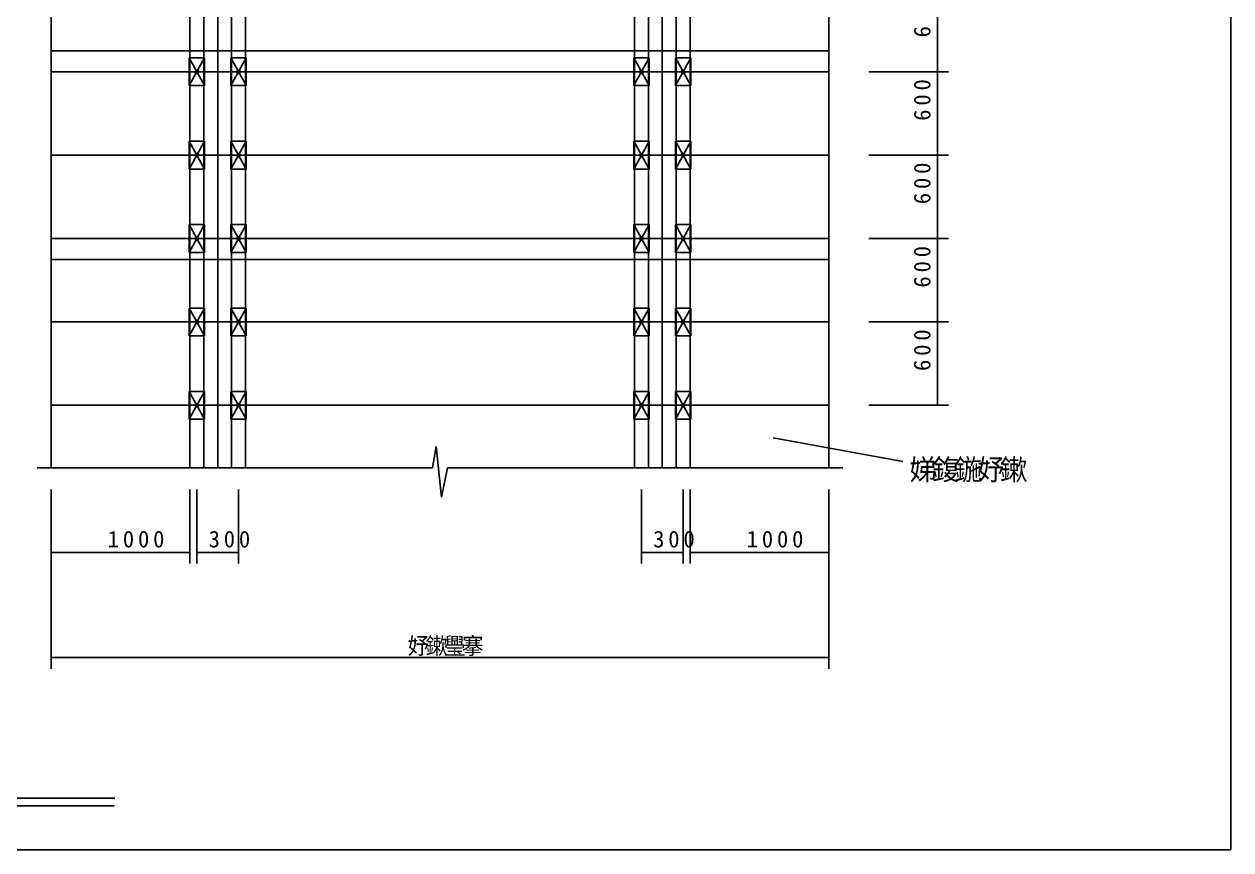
# Model space of a CAD drawing. Header units: metres. Extents: x 0 to 420, y 0 to 297.
# Drawn here: x 202.8 to 420, y 0 to 148.5 of the extents above; entities that cross this region are included whole.
import ezdxf

# ---------------------------------------------------------------- set-up
doc = ezdxf.new("R2010")
doc.units = ezdxf.units.M

msp = doc.modelspace()

# ---------------------------------------------------------------- linework, layer by layer
for p, q in [((420, 0), (420, 297)), ((207.67, 256.21), (207.67, 68.71)), ((232.67, 256.21), (232.67, 68.71)), ((235.17, 256.21), (235.17, 68.71)), ((237.67, 256.21), (237.67, 68.71)), ((240.17, 256.21), (240.17, 68.71)), ((242.67, 256.21), (242.67, 68.71)), ((312.67, 256.21), (312.67, 68.71)), ((315.17, 256.21), (315.17, 68.71)), ((317.67, 256.21), (317.67, 68.71)), ((320.17, 256.21), (320.17, 68.71)), ((322.67, 256.21), (322.67, 68.71)), ((347.67, 256.21), (347.67, 68.71)), ((367.18, 154.96), (367.18, 139.96)), ((207.67, 143.71), (347.67, 143.71)), ((235.3, 142.46), (232.55, 137.46)), ((235.3, 137.46), (232.55, 142.46)), ((232.55, 142.46), (235.3, 142.46)), ((232.55, 142.46), (232.55, 137.46)), ((235.3, 142.46), (235.3, 137.46)), ((240.05, 142.46), (242.8, 137.46)), ((240.05, 137.46), (242.8, 142.46)), ((242.8, 142.46), (240.05, 142.46)), ((240.05, 142.46), (240.05, 137.46)), ((242.8, 142.46), (242.8, 137.46)), ((312.55, 142.46), (312.55, 137.46)), ((315.3, 137.46), (312.55, 142.46)), ((315.3, 142.46), (312.55, 137.46)), ((312.55, 142.46), (315.3, 142.46)), ((315.3, 142.46), (315.3, 137.46)), ((320.05, 142.46), (320.05, 137.46)), ((320.05, 137.46), (322.8, 142.46)), ((320.05, 142.46), (322.8, 137.46)), ((322.8, 142.46), (320.05, 142.46)), ((322.8, 142.46), (322.8, 137.46)), ((207.67, 139.96), (347.67, 139.96)), ((354.87, 139.96), (369.18, 139.96)), ((354.87, 139.96), (369.18, 139.96)), ((367.18, 139.96), (367.18, 124.96)), ((232.55, 137.46), (235.3, 137.46)), ((242.8, 137.46), (240.05, 137.46)), ((312.55, 137.46), (315.3, 137.46)), ((322.8, 137.46), (320.05, 137.46)), ((235.3, 127.46), (232.55, 122.46)), ((235.3, 122.46), (232.55, 127.46)), ((232.55, 127.46), (235.3, 127.46)), ((232.55, 127.46), (232.55, 122.46)), ((235.3, 127.46), (235.3, 122.46)), ((242.8, 127.46), (240.05, 127.46)), ((240.05, 127.46), (242.8, 122.46)), ((240.05, 122.46), (242.8, 127.46)), ((240.05, 127.46), (240.05, 122.46)), ((242.8, 127.46), (242.8, 122.46)), ((315.3, 122.46), (312.55, 127.46)), ((315.3, 127.46), (312.55, 122.46)), ((312.55, 127.46), (312.55, 122.46)), ((312.55, 127.46), (315.3, 127.46)), ((315.3, 127.46), (315.3, 122.46)), ((320.05, 122.46), (322.8, 127.46)), ((320.05, 127.46), (322.8, 122.46)), ((320.05, 127.46), (320.05, 122.46)), ((322.8, 127.46), (320.05, 127.46)), ((322.8, 127.46), (322.8, 122.46)), ((207.67, 124.96), (347.67, 124.96)), ((354.87, 124.96), (369.18, 124.96)), ((354.87, 124.96), (369.18, 124.96)), ((367.18, 124.96), (367.18, 109.96)), ((232.55, 122.46), (235.3, 122.46)), ((242.8, 122.46), (240.05, 122.46)), ((312.55, 122.46), (315.3, 122.46)), ((322.8, 122.46), (320.05, 122.46)), ((232.55, 112.46), (235.3, 112.46)), ((235.3, 112.46), (232.55, 107.46)), ((235.3, 107.46), (232.55, 112.46)), ((232.55, 112.46), (232.55, 107.46)), ((235.3, 112.46), (235.3, 107.46)), ((242.8, 112.46), (240.05, 112.46)), ((240.05, 112.46), (242.8, 107.46)), ((240.05, 107.46), (242.8, 112.46)), ((240.05, 112.46), (240.05, 107.46)), ((242.8, 112.46), (242.8, 107.46)), ((312.55, 112.46), (315.3, 112.46)), ((315.3, 107.46), (312.55, 112.46)), ((315.3, 112.46), (312.55, 107.46)), ((312.55, 112.46), (312.55, 107.46)), ((315.3, 112.46), (315.3, 107.46)), ((322.8, 112.46), (320.05, 112.46)), ((320.05, 107.46), (322.8, 112.46)), ((320.05, 112.46), (322.8, 107.46)), ((320.05, 112.46), (320.05, 107.46)), ((322.8, 112.46), (322.8, 107.46)), ((207.67, 109.96), (347.67, 109.96)), ((354.87, 109.96), (369.18, 109.96)), ((354.87, 109.96), (369.18, 109.96)), ((367.18, 109.96), (367.18, 94.96)), ((232.55, 107.46), (235.3, 107.46)), ((242.8, 107.46), (240.05, 107.46)), ((312.55, 107.46), (315.3, 107.46)), ((322.8, 107.46), (320.05, 107.46)), ((207.67, 106.21), (347.67, 106.21)), ((232.55, 97.46), (235.3, 97.46)), ((235.3, 97.46), (232.55, 92.46)), ((235.3, 92.46), (232.55, 97.46)), ((232.55, 97.46), (232.55, 92.46)), ((235.3, 97.46), (235.3, 92.46)), ((242.8, 97.46), (240.05, 97.46)), ((240.05, 97.46), (242.8, 92.46)), ((240.05, 92.46), (242.8, 97.46)), ((240.05, 97.46), (240.05, 92.46)), ((242.8, 97.46), (242.8, 92.46)), ((312.55, 97.46), (315.3, 97.46)), ((315.3, 92.46), (312.55, 97.46)), ((315.3, 97.46), (312.55, 92.46)), ((312.55, 97.46), (312.55, 92.46)), ((315.3, 97.46), (315.3, 92.46)), ((322.8, 97.46), (320.05, 97.46)), ((320.05, 92.46), (322.8, 97.46)), ((320.05, 97.46), (322.8, 92.46)), ((320.05, 97.46), (320.05, 92.46)), ((322.8, 97.46), (322.8, 92.46)), ((207.67, 94.96), (347.67, 94.96)), ((354.87, 94.96), (369.18, 94.96)), ((354.87, 94.96), (369.18, 94.96)), ((367.18, 94.96), (367.18, 79.96)), ((232.55, 92.46), (235.3, 92.46)), ((242.8, 92.46), (240.05, 92.46)), ((312.55, 92.46), (315.3, 92.46)), ((322.8, 92.46), (320.05, 92.46)), ((232.55, 82.46), (232.55, 77.46)), ((235.3, 82.46), (232.55, 77.46)), ((235.3, 77.46), (232.55, 82.46)), ((232.55, 82.46), (235.3, 82.46)), ((235.3, 82.46), (235.3, 77.46)), ((240.05, 82.46), (242.8, 77.46)), ((240.05, 77.46), (242.8, 82.46)), ((240.05, 82.46), (240.05, 77.46)), ((242.8, 82.46), (240.05, 82.46)), ((242.8, 82.46), (242.8, 77.46)), ((315.3, 77.46), (312.55, 82.46)), ((315.3, 82.46), (312.55, 77.46)), ((312.55, 82.46), (312.55, 77.46)), ((312.55, 82.46), (315.3, 82.46)), ((315.3, 82.46), (315.3, 77.46)), ((320.05, 77.46), (322.8, 82.46)), ((320.05, 82.46), (322.8, 77.46)), ((320.05, 82.46), (320.05, 77.46)), ((322.8, 82.46), (320.05, 82.46)), ((322.8, 82.46), (322.8, 77.46)), ((207.67, 79.96), (347.67, 79.96)), ((354.87, 79.96), (369.18, 79.96)), ((232.55, 77.46), (235.3, 77.46)), ((242.8, 77.46), (240.05, 77.46)), ((312.55, 77.46), (315.3, 77.46)), ((322.8, 77.46), (320.05, 77.46)), ((337.6, 74.08), (360.99, 69.86)), ((276.3, 68.71), (276.98, 72.55)), ((276.98, 72.55), (277.91, 63.46)), ((205.17, 68.71), (276.3, 68.71)), ((235.17, 68.71), (232.67, 68.71)), ((240.17, 68.71), (242.67, 68.71)), ((277.91, 63.46), (279.01, 68.71)), ((279.01, 68.71), (350.17, 68.71)), ((315.17, 68.71), (312.67, 68.71)), ((320.17, 68.71), (322.67, 68.71)), ((207.67, 64.82), (207.67, 32.58)), ((207.67, 64.82), (207.67, 51.49)), ((232.67, 64.82), (232.67, 51.49)), ((233.92, 64.82), (233.92, 51.49)), ((241.42, 64.82), (241.42, 51.49)), ((313.92, 64.82), (313.92, 51.49)), ((321.42, 64.82), (321.42, 51.49)), ((322.67, 64.82), (322.67, 51.49)), ((347.67, 64.82), (347.67, 32.58)), ((347.67, 64.82), (347.67, 51.49)), ((232.67, 53.49), (207.67, 53.49)), ((233.92, 53.49), (241.42, 53.49)), ((321.42, 53.49), (313.92, 53.49)), ((322.67, 53.49), (347.67, 53.49)), ((207.67, 34.58), (347.67, 34.58)), ((77.41, 9.29), (219.16, 9.29)), ((77.41, 7.93), (219.05, 7.93)), ((0, 0), (420, 0))]:
    msp.add_line(p, q)
for points in [[(234.22, 139.96), (234.22, 139.99), (234.22, 140.02), (234.21, 140.05), (234.2, 140.07), (234.19, 140.1), (234.17, 140.13), (234.15, 140.15), (234.13, 140.17), (234.11, 140.19), (234.09, 140.21), (234.06, 140.22), (234.04, 140.24), (234.01, 140.25), (233.98, 140.25), (233.95, 140.26), (233.92, 140.26), (233.89, 140.26), (233.86, 140.25), (233.83, 140.25), (233.81, 140.24), (233.78, 140.22), (233.75, 140.21), (233.73, 140.19), (233.71, 140.17), (233.69, 140.15), (233.67, 140.13), (233.66, 140.1), (233.64, 140.07), (233.63, 140.05), (233.63, 140.02), (233.62, 139.99), (233.62, 139.96), (233.62, 139.96)], [(233.62, 139.96), (233.62, 139.93), (233.63, 139.9), (233.63, 139.87), (233.64, 139.84), (233.66, 139.82), (233.67, 139.79), (233.69, 139.77), (233.71, 139.75), (233.73, 139.73), (233.75, 139.71), (233.78, 139.69), (233.81, 139.68), (233.83, 139.67), (233.86, 139.66), (233.89, 139.66), (233.92, 139.66), (233.95, 139.66), (233.98, 139.66), (234.01, 139.67), (234.04, 139.68), (234.06, 139.69), (234.09, 139.71), (234.11, 139.73), (234.13, 139.75), (234.15, 139.77), (234.17, 139.79), (234.19, 139.82), (234.2, 139.84), (234.21, 139.87), (234.22, 139.9), (234.22, 139.93), (234.22, 139.96), (234.22, 139.96)], [(241.72, 139.96), (241.72, 139.99), (241.72, 140.02), (241.71, 140.05), (241.7, 140.07), (241.69, 140.1), (241.67, 140.13), (241.65, 140.15), (241.63, 140.17), (241.61, 140.19), (241.59, 140.21), (241.56, 140.22), (241.54, 140.24), (241.51, 140.25), (241.48, 140.25), (241.45, 140.26), (241.42, 140.26), (241.39, 140.26), (241.36, 140.25), (241.33, 140.25), (241.31, 140.24), (241.28, 140.22), (241.25, 140.21), (241.23, 140.19), (241.21, 140.17), (241.19, 140.15), (241.17, 140.13), (241.16, 140.1), (241.14, 140.07), (241.13, 140.05), (241.13, 140.02), (241.12, 139.99), (241.12, 139.96), (241.12, 139.96)], [(241.12, 139.96), (241.12, 139.93), (241.13, 139.9), (241.13, 139.87), (241.14, 139.84), (241.16, 139.82), (241.17, 139.79), (241.19, 139.77), (241.21, 139.75), (241.23, 139.73), (241.25, 139.71), (241.28, 139.69), (241.31, 139.68), (241.33, 139.67), (241.36, 139.66), (241.39, 139.66), (241.42, 139.66), (241.45, 139.66), (241.48, 139.66), (241.51, 139.67), (241.54, 139.68), (241.56, 139.69), (241.59, 139.71), (241.61, 139.73), (241.63, 139.75), (241.65, 139.77), (241.67, 139.79), (241.69, 139.82), (241.7, 139.84), (241.71, 139.87), (241.72, 139.9), (241.72, 139.93), (241.72, 139.96), (241.72, 139.96)], [(314.22, 139.96), (314.22, 139.99), (314.22, 140.02), (314.21, 140.05), (314.2, 140.07), (314.19, 140.1), (314.17, 140.13), (314.15, 140.15), (314.13, 140.17), (314.11, 140.19), (314.09, 140.21), (314.06, 140.22), (314.04, 140.24), (314.01, 140.25), (313.98, 140.25), (313.95, 140.26), (313.92, 140.26), (313.89, 140.26), (313.86, 140.25), (313.83, 140.25), (313.81, 140.24), (313.78, 140.22), (313.76, 140.21), (313.73, 140.19), (313.71, 140.17), (313.69, 140.15), (313.67, 140.13), (313.66, 140.1), (313.64, 140.07), (313.63, 140.05), (313.63, 140.02), (313.62, 139.99), (313.62, 139.96), (313.62, 139.96)], [(313.62, 139.96), (313.62, 139.93), (313.63, 139.9), (313.63, 139.87), (313.64, 139.84), (313.66, 139.82), (313.67, 139.79), (313.69, 139.77), (313.71, 139.75), (313.73, 139.73), (313.76, 139.71), (313.78, 139.69), (313.81, 139.68), (313.83, 139.67), (313.86, 139.66), (313.89, 139.66), (313.92, 139.66), (313.95, 139.66), (313.98, 139.66), (314.01, 139.67), (314.04, 139.68), (314.06, 139.69), (314.09, 139.71), (314.11, 139.73), (314.13, 139.75), (314.15, 139.77), (314.17, 139.79), (314.19, 139.82), (314.2, 139.84), (314.21, 139.87), (314.22, 139.9), (314.22, 139.93), (314.22, 139.96), (314.22, 139.96)], [(321.72, 139.96), (321.72, 139.99), (321.72, 140.02), (321.71, 140.05), (321.7, 140.07), (321.69, 140.1), (321.67, 140.13), (321.65, 140.15), (321.63, 140.17), (321.61, 140.19), (321.59, 140.21), (321.56, 140.22), (321.54, 140.24), (321.51, 140.25), (321.48, 140.25), (321.45, 140.26), (321.42, 140.26), (321.39, 140.26), (321.36, 140.25), (321.33, 140.25), (321.31, 140.24), (321.28, 140.22), (321.25, 140.21), (321.23, 140.19), (321.21, 140.17), (321.19, 140.15), (321.17, 140.13), (321.16, 140.1), (321.14, 140.07), (321.13, 140.05), (321.13, 140.02), (321.12, 139.99), (321.12, 139.96), (321.12, 139.96)], [(321.12, 139.96), (321.12, 139.93), (321.13, 139.9), (321.13, 139.87), (321.14, 139.84), (321.16, 139.82), (321.17, 139.79), (321.19, 139.77), (321.21, 139.75), (321.23, 139.73), (321.25, 139.71), (321.28, 139.69), (321.31, 139.68), (321.33, 139.67), (321.36, 139.66), (321.39, 139.66), (321.42, 139.66), (321.45, 139.66), (321.48, 139.66), (321.51, 139.67), (321.54, 139.68), (321.56, 139.69), (321.59, 139.71), (321.61, 139.73), (321.63, 139.75), (321.65, 139.77), (321.67, 139.79), (321.69, 139.82), (321.7, 139.84), (321.71, 139.87), (321.72, 139.9), (321.72, 139.93), (321.72, 139.96), (321.72, 139.96)], [(234.22, 124.96), (234.22, 124.99), (234.22, 125.02), (234.21, 125.05), (234.2, 125.07), (234.19, 125.1), (234.17, 125.13), (234.15, 125.15), (234.13, 125.17), (234.11, 125.19), (234.09, 125.21), (234.06, 125.22), (234.04, 125.24), (234.01, 125.25), (233.98, 125.25), (233.95, 125.26), (233.92, 125.26), (233.89, 125.26), (233.86, 125.25), (233.83, 125.25), (233.81, 125.24), (233.78, 125.22), (233.75, 125.21), (233.73, 125.19), (233.71, 125.17), (233.69, 125.15), (233.67, 125.13), (233.66, 125.1), (233.64, 125.07), (233.63, 125.05), (233.63, 125.02), (233.62, 124.99), (233.62, 124.96), (233.62, 124.96)], [(233.62, 124.96), (233.62, 124.93), (233.63, 124.9), (233.63, 124.87), (233.64, 124.84), (233.66, 124.82), (233.67, 124.79), (233.69, 124.77), (233.71, 124.75), (233.73, 124.73), (233.75, 124.71), (233.78, 124.69), (233.81, 124.68), (233.83, 124.67), (233.86, 124.66), (233.89, 124.66), (233.92, 124.66), (233.95, 124.66), (233.98, 124.66), (234.01, 124.67), (234.04, 124.68), (234.06, 124.69), (234.09, 124.71), (234.11, 124.73), (234.13, 124.75), (234.15, 124.77), (234.17, 124.79), (234.19, 124.82), (234.2, 124.84), (234.21, 124.87), (234.22, 124.9), (234.22, 124.93), (234.22, 124.96), (234.22, 124.96)], [(241.72, 124.96), (241.72, 124.99), (241.72, 125.02), (241.71, 125.05), (241.7, 125.07), (241.69, 125.1), (241.67, 125.13), (241.65, 125.15), (241.63, 125.17), (241.61, 125.19), (241.59, 125.21), (241.56, 125.22), (241.54, 125.24), (241.51, 125.25), (241.48, 125.25), (241.45, 125.26), (241.42, 125.26), (241.39, 125.26), (241.36, 125.25), (241.33, 125.25), (241.31, 125.24), (241.28, 125.22), (241.25, 125.21), (241.23, 125.19), (241.21, 125.17), (241.19, 125.15), (241.17, 125.13), (241.16, 125.1), (241.14, 125.07), (241.13, 125.05), (241.13, 125.02), (241.12, 124.99), (241.12, 124.96), (241.12, 124.96)], [(241.12, 124.96), (241.12, 124.93), (241.13, 124.9), (241.13, 124.87), (241.14, 124.84), (241.16, 124.82), (241.17, 124.79), (241.19, 124.77), (241.21, 124.75), (241.23, 124.73), (241.25, 124.71), (241.28, 124.69), (241.31, 124.68), (241.33, 124.67), (241.36, 124.66), (241.39, 124.66), (241.42, 124.66), (241.45, 124.66), (241.48, 124.66), (241.51, 124.67), (241.54, 124.68), (241.56, 124.69), (241.59, 124.71), (241.61, 124.73), (241.63, 124.75), (241.65, 124.77), (241.67, 124.79), (241.69, 124.82), (241.7, 124.84), (241.71, 124.87), (241.72, 124.9), (241.72, 124.93), (241.72, 124.96), (241.72, 124.96)], [(314.22, 124.96), (314.22, 124.99), (314.22, 125.02), (314.21, 125.05), (314.2, 125.07), (314.19, 125.1), (314.17, 125.13), (314.15, 125.15), (314.13, 125.17), (314.11, 125.19), (314.09, 125.21), (314.06, 125.22), (314.04, 125.24), (314.01, 125.25), (313.98, 125.25), (313.95, 125.26), (313.92, 125.26), (313.89, 125.26), (313.86, 125.25), (313.83, 125.25), (313.81, 125.24), (313.78, 125.22), (313.76, 125.21), (313.73, 125.19), (313.71, 125.17), (313.69, 125.15), (313.67, 125.13), (313.66, 125.1), (313.64, 125.07), (313.63, 125.05), (313.63, 125.02), (313.62, 124.99), (313.62, 124.96), (313.62, 124.96)], [(313.62, 124.96), (313.62, 124.93), (313.63, 124.9), (313.63, 124.87), (313.64, 124.84), (313.66, 124.82), (313.67, 124.79), (313.69, 124.77), (313.71, 124.75), (313.73, 124.73), (313.76, 124.71), (313.78, 124.69), (313.81, 124.68), (313.83, 124.67), (313.86, 124.66), (313.89, 124.66), (313.92, 124.66), (313.95, 124.66), (313.98, 124.66), (314.01, 124.67), (314.04, 124.68), (314.06, 124.69), (314.09, 124.71), (314.11, 124.73), (314.13, 124.75), (314.15, 124.77), (314.17, 124.79), (314.19, 124.82), (314.2, 124.84), (314.21, 124.87), (314.22, 124.9), (314.22, 124.93), (314.22, 124.96), (314.22, 124.96)], [(321.72, 124.96), (321.72, 124.99), (321.72, 125.02), (321.71, 125.05), (321.7, 125.07), (321.69, 125.1), (321.67, 125.13), (321.65, 125.15), (321.63, 125.17), (321.61, 125.19), (321.59, 125.21), (321.56, 125.22), (321.54, 125.24), (321.51, 125.25), (321.48, 125.25), (321.45, 125.26), (321.42, 125.26), (321.39, 125.26), (321.36, 125.25), (321.33, 125.25), (321.31, 125.24), (321.28, 125.22), (321.25, 125.21), (321.23, 125.19), (321.21, 125.17), (321.19, 125.15), (321.17, 125.13), (321.16, 125.1), (321.14, 125.07), (321.13, 125.05), (321.13, 125.02), (321.12, 124.99), (321.12, 124.96), (321.12, 124.96)], [(321.12, 124.96), (321.12, 124.93), (321.13, 124.9), (321.13, 124.87), (321.14, 124.84), (321.16, 124.82), (321.17, 124.79), (321.19, 124.77), (321.21, 124.75), (321.23, 124.73), (321.25, 124.71), (321.28, 124.69), (321.31, 124.68), (321.33, 124.67), (321.36, 124.66), (321.39, 124.66), (321.42, 124.66), (321.45, 124.66), (321.48, 124.66), (321.51, 124.67), (321.54, 124.68), (321.56, 124.69), (321.59, 124.71), (321.61, 124.73), (321.63, 124.75), (321.65, 124.77), (321.67, 124.79), (321.69, 124.82), (321.7, 124.84), (321.71, 124.87), (321.72, 124.9), (321.72, 124.93), (321.72, 124.96), (321.72, 124.96)], [(234.22, 109.96), (234.22, 109.99), (234.22, 110.02), (234.21, 110.05), (234.2, 110.07), (234.19, 110.1), (234.17, 110.13), (234.15, 110.15), (234.13, 110.17), (234.11, 110.19), (234.09, 110.21), (234.06, 110.22), (234.04, 110.24), (234.01, 110.25), (233.98, 110.25), (233.95, 110.26), (233.92, 110.26), (233.89, 110.26), (233.86, 110.25), (233.83, 110.25), (233.81, 110.24), (233.78, 110.22), (233.75, 110.21), (233.73, 110.19), (233.71, 110.17), (233.69, 110.15), (233.67, 110.13), (233.66, 110.1), (233.64, 110.07), (233.63, 110.05), (233.63, 110.02), (233.62, 109.99), (233.62, 109.96), (233.62, 109.96)], [(233.62, 109.96), (233.62, 109.93), (233.63, 109.9), (233.63, 109.87), (233.64, 109.84), (233.66, 109.82), (233.67, 109.79), (233.69, 109.77), (233.71, 109.75), (233.73, 109.73), (233.75, 109.71), (233.78, 109.69), (233.81, 109.68), (233.83, 109.67), (233.86, 109.66), (233.89, 109.66), (233.92, 109.66), (233.95, 109.66), (233.98, 109.66), (234.01, 109.67), (234.04, 109.68), (234.06, 109.69), (234.09, 109.71), (234.11, 109.73), (234.13, 109.75), (234.15, 109.77), (234.17, 109.79), (234.19, 109.82), (234.2, 109.84), (234.21, 109.87), (234.22, 109.9), (234.22, 109.93), (234.22, 109.96), (234.22, 109.96)], [(241.72, 109.96), (241.72, 109.99), (241.72, 110.02), (241.71, 110.05), (241.7, 110.07), (241.69, 110.1), (241.67, 110.13), (241.65, 110.15), (241.63, 110.17), (241.61, 110.19), (241.59, 110.21), (241.56, 110.22), (241.54, 110.24), (241.51, 110.25), (241.48, 110.25), (241.45, 110.26), (241.42, 110.26), (241.39, 110.26), (241.36, 110.25), (241.33, 110.25), (241.31, 110.24), (241.28, 110.22), (241.25, 110.21), (241.23, 110.19), (241.21, 110.17), (241.19, 110.15), (241.17, 110.13), (241.16, 110.1), (241.14, 110.07), (241.13, 110.05), (241.13, 110.02), (241.12, 109.99), (241.12, 109.96), (241.12, 109.96)], [(241.12, 109.96), (241.12, 109.93), (241.13, 109.9), (241.13, 109.87), (241.14, 109.84), (241.16, 109.82), (241.17, 109.79), (241.19, 109.77), (241.21, 109.75), (241.23, 109.73), (241.25, 109.71), (241.28, 109.69), (241.31, 109.68), (241.33, 109.67), (241.36, 109.66), (241.39, 109.66), (241.42, 109.66), (241.45, 109.66), (241.48, 109.66), (241.51, 109.67), (241.54, 109.68), (241.56, 109.69), (241.59, 109.71), (241.61, 109.73), (241.63, 109.75), (241.65, 109.77), (241.67, 109.79), (241.69, 109.82), (241.7, 109.84), (241.71, 109.87), (241.72, 109.9), (241.72, 109.93), (241.72, 109.96), (241.72, 109.96)], [(314.22, 109.96), (314.22, 109.99), (314.22, 110.02), (314.21, 110.05), (314.2, 110.07), (314.19, 110.1), (314.17, 110.13), (314.15, 110.15), (314.13, 110.17), (314.11, 110.19), (314.09, 110.21), (314.06, 110.22), (314.04, 110.24), (314.01, 110.25), (313.98, 110.25), (313.95, 110.26), (313.92, 110.26), (313.89, 110.26), (313.86, 110.25), (313.83, 110.25), (313.81, 110.24), (313.78, 110.22), (313.76, 110.21), (313.73, 110.19), (313.71, 110.17), (313.69, 110.15), (313.67, 110.13), (313.66, 110.1), (313.64, 110.07), (313.63, 110.05), (313.63, 110.02), (313.62, 109.99), (313.62, 109.96), (313.62, 109.96)], [(313.62, 109.96), (313.62, 109.93), (313.63, 109.9), (313.63, 109.87), (313.64, 109.84), (313.66, 109.82), (313.67, 109.79), (313.69, 109.77), (313.71, 109.75), (313.73, 109.73), (313.76, 109.71), (313.78, 109.69), (313.81, 109.68), (313.83, 109.67), (313.86, 109.66), (313.89, 109.66), (313.92, 109.66), (313.95, 109.66), (313.98, 109.66), (314.01, 109.67), (314.04, 109.68), (314.06, 109.69), (314.09, 109.71), (314.11, 109.73), (314.13, 109.75), (314.15, 109.77), (314.17, 109.79), (314.19, 109.82), (314.2, 109.84), (314.21, 109.87), (314.22, 109.9), (314.22, 109.93), (314.22, 109.96), (314.22, 109.96)], [(321.72, 109.96), (321.72, 109.99), (321.72, 110.02), (321.71, 110.05), (321.7, 110.07), (321.69, 110.1), (321.67, 110.13), (321.65, 110.15), (321.63, 110.17), (321.61, 110.19), (321.59, 110.21), (321.56, 110.22), (321.54, 110.24), (321.51, 110.25), (321.48, 110.25), (321.45, 110.26), (321.42, 110.26), (321.39, 110.26), (321.36, 110.25), (321.33, 110.25), (321.31, 110.24), (321.28, 110.22), (321.25, 110.21), (321.23, 110.19), (321.21, 110.17), (321.19, 110.15), (321.17, 110.13), (321.16, 110.1), (321.14, 110.07), (321.13, 110.05), (321.13, 110.02), (321.12, 109.99), (321.12, 109.96), (321.12, 109.96)], [(321.12, 109.96), (321.12, 109.93), (321.13, 109.9), (321.13, 109.87), (321.14, 109.84), (321.16, 109.82), (321.17, 109.79), (321.19, 109.77), (321.21, 109.75), (321.23, 109.73), (321.25, 109.71), (321.28, 109.69), (321.31, 109.68), (321.33, 109.67), (321.36, 109.66), (321.39, 109.66), (321.42, 109.66), (321.45, 109.66), (321.48, 109.66), (321.51, 109.67), (321.54, 109.68), (321.56, 109.69), (321.59, 109.71), (321.61, 109.73), (321.63, 109.75), (321.65, 109.77), (321.67, 109.79), (321.69, 109.82), (321.7, 109.84), (321.71, 109.87), (321.72, 109.9), (321.72, 109.93), (321.72, 109.96), (321.72, 109.96)], [(234.22, 94.96), (234.22, 94.99), (234.22, 95.02), (234.21, 95.05), (234.2, 95.07), (234.19, 95.1), (234.17, 95.13), (234.15, 95.15), (234.13, 95.17), (234.11, 95.19), (234.09, 95.21), (234.06, 95.22), (234.04, 95.24), (234.01, 95.25), (233.98, 95.25), (233.95, 95.26), (233.92, 95.26), (233.89, 95.26), (233.86, 95.25), (233.83, 95.25), (233.81, 95.24), (233.78, 95.22), (233.75, 95.21), (233.73, 95.19), (233.71, 95.17), (233.69, 95.15), (233.67, 95.13), (233.66, 95.1), (233.64, 95.07), (233.63, 95.05), (233.63, 95.02), (233.62, 94.99), (233.62, 94.96), (233.62, 94.96)], [(233.62, 94.96), (233.62, 94.93), (233.63, 94.9), (233.63, 94.87), (233.64, 94.84), (233.66, 94.82), (233.67, 94.79), (233.69, 94.77), (233.71, 94.75), (233.73, 94.73), (233.75, 94.71), (233.78, 94.69), (233.81, 94.68), (233.83, 94.67), (233.86, 94.66), (233.89, 94.66), (233.92, 94.66), (233.95, 94.66), (233.98, 94.66), (234.01, 94.67), (234.04, 94.68), (234.06, 94.69), (234.09, 94.71), (234.11, 94.73), (234.13, 94.75), (234.15, 94.77), (234.17, 94.79), (234.19, 94.82), (234.2, 94.84), (234.21, 94.87), (234.22, 94.9), (234.22, 94.93), (234.22, 94.96), (234.22, 94.96)], [(241.72, 94.96), (241.72, 94.99), (241.72, 95.02), (241.71, 95.05), (241.7, 95.07), (241.69, 95.1), (241.67, 95.13), (241.65, 95.15), (241.63, 95.17), (241.61, 95.19), (241.59, 95.21), (241.56, 95.22), (241.54, 95.24), (241.51, 95.25), (241.48, 95.25), (241.45, 95.26), (241.42, 95.26), (241.39, 95.26), (241.36, 95.25), (241.33, 95.25), (241.31, 95.24), (241.28, 95.22), (241.25, 95.21), (241.23, 95.19), (241.21, 95.17), (241.19, 95.15), (241.17, 95.13), (241.16, 95.1), (241.14, 95.07), (241.13, 95.05), (241.13, 95.02), (241.12, 94.99), (241.12, 94.96), (241.12, 94.96)], [(241.12, 94.96), (241.12, 94.93), (241.13, 94.9), (241.13, 94.87), (241.14, 94.84), (241.16, 94.82), (241.17, 94.79), (241.19, 94.77), (241.21, 94.75), (241.23, 94.73), (241.25, 94.71), (241.28, 94.69), (241.31, 94.68), (241.33, 94.67), (241.36, 94.66), (241.39, 94.66), (241.42, 94.66), (241.45, 94.66), (241.48, 94.66), (241.51, 94.67), (241.54, 94.68), (241.56, 94.69), (241.59, 94.71), (241.61, 94.73), (241.63, 94.75), (241.65, 94.77), (241.67, 94.79), (241.69, 94.82), (241.7, 94.84), (241.71, 94.87), (241.72, 94.9), (241.72, 94.93), (241.72, 94.96), (241.72, 94.96)], [(314.22, 94.96), (314.22, 94.99), (314.22, 95.02), (314.21, 95.05), (314.2, 95.07), (314.19, 95.1), (314.17, 95.13), (314.15, 95.15), (314.13, 95.17), (314.11, 95.19), (314.09, 95.21), (314.06, 95.22), (314.04, 95.24), (314.01, 95.25), (313.98, 95.25), (313.95, 95.26), (313.92, 95.26), (313.89, 95.26), (313.86, 95.25), (313.83, 95.25), (313.81, 95.24), (313.78, 95.22), (313.76, 95.21), (313.73, 95.19), (313.71, 95.17), (313.69, 95.15), (313.67, 95.13), (313.66, 95.1), (313.64, 95.07), (313.63, 95.05), (313.63, 95.02), (313.62, 94.99), (313.62, 94.96), (313.62, 94.96)], [(313.62, 94.96), (313.62, 94.93), (313.63, 94.9), (313.63, 94.87), (313.64, 94.84), (313.66, 94.82), (313.67, 94.79), (313.69, 94.77), (313.71, 94.75), (313.73, 94.73), (313.76, 94.71), (313.78, 94.69), (313.81, 94.68), (313.83, 94.67), (313.86, 94.66), (313.89, 94.66), (313.92, 94.66), (313.95, 94.66), (313.98, 94.66), (314.01, 94.67), (314.04, 94.68), (314.06, 94.69), (314.09, 94.71), (314.11, 94.73), (314.13, 94.75), (314.15, 94.77), (314.17, 94.79), (314.19, 94.82), (314.2, 94.84), (314.21, 94.87), (314.22, 94.9), (314.22, 94.93), (314.22, 94.96), (314.22, 94.96)], [(321.72, 94.96), (321.72, 94.99), (321.72, 95.02), (321.71, 95.05), (321.7, 95.07), (321.69, 95.1), (321.67, 95.13), (321.65, 95.15), (321.63, 95.17), (321.61, 95.19), (321.59, 95.21), (321.56, 95.22), (321.54, 95.24), (321.51, 95.25), (321.48, 95.25), (321.45, 95.26), (321.42, 95.26), (321.39, 95.26), (321.36, 95.25), (321.33, 95.25), (321.31, 95.24), (321.28, 95.22), (321.25, 95.21), (321.23, 95.19), (321.21, 95.17), (321.19, 95.15), (321.17, 95.13), (321.16, 95.1), (321.14, 95.07), (321.13, 95.05), (321.13, 95.02), (321.12, 94.99), (321.12, 94.96), (321.12, 94.96)], [(321.12, 94.96), (321.12, 94.93), (321.13, 94.9), (321.13, 94.87), (321.14, 94.84), (321.16, 94.82), (321.17, 94.79), (321.19, 94.77), (321.21, 94.75), (321.23, 94.73), (321.25, 94.71), (321.28, 94.69), (321.31, 94.68), (321.33, 94.67), (321.36, 94.66), (321.39, 94.66), (321.42, 94.66), (321.45, 94.66), (321.48, 94.66), (321.51, 94.67), (321.54, 94.68), (321.56, 94.69), (321.59, 94.71), (321.61, 94.73), (321.63, 94.75), (321.65, 94.77), (321.67, 94.79), (321.69, 94.82), (321.7, 94.84), (321.71, 94.87), (321.72, 94.9), (321.72, 94.93), (321.72, 94.96), (321.72, 94.96)], [(234.22, 79.96), (234.22, 79.99), (234.22, 80.02), (234.21, 80.05), (234.2, 80.07), (234.19, 80.1), (234.17, 80.13), (234.15, 80.15), (234.13, 80.17), (234.11, 80.19), (234.09, 80.21), (234.06, 80.22), (234.04, 80.24), (234.01, 80.25), (233.98, 80.25), (233.95, 80.26), (233.92, 80.26), (233.89, 80.26), (233.86, 80.25), (233.83, 80.25), (233.81, 80.24), (233.78, 80.22), (233.75, 80.21), (233.73, 80.19), (233.71, 80.17), (233.69, 80.15), (233.67, 80.13), (233.66, 80.1), (233.64, 80.07), (233.63, 80.05), (233.63, 80.02), (233.62, 79.99), (233.62, 79.96), (233.62, 79.96)], [(233.62, 79.96), (233.62, 79.93), (233.63, 79.9), (233.63, 79.87), (233.64, 79.84), (233.66, 79.82), (233.67, 79.79), (233.69, 79.77), (233.71, 79.75), (233.73, 79.73), (233.75, 79.71), (233.78, 79.69), (233.81, 79.68), (233.83, 79.67), (233.86, 79.66), (233.89, 79.66), (233.92, 79.66), (233.95, 79.66), (233.98, 79.66), (234.01, 79.67), (234.04, 79.68), (234.06, 79.69), (234.09, 79.71), (234.11, 79.73), (234.13, 79.75), (234.15, 79.77), (234.17, 79.79), (234.19, 79.82), (234.2, 79.84), (234.21, 79.87), (234.22, 79.9), (234.22, 79.93), (234.22, 79.96), (234.22, 79.96)], [(241.72, 79.96), (241.72, 79.99), (241.72, 80.02), (241.71, 80.05), (241.7, 80.07), (241.69, 80.1), (241.67, 80.13), (241.65, 80.15), (241.63, 80.17), (241.61, 80.19), (241.59, 80.21), (241.56, 80.22), (241.54, 80.24), (241.51, 80.25), (241.48, 80.25), (241.45, 80.26), (241.42, 80.26), (241.39, 80.26), (241.36, 80.25), (241.33, 80.25), (241.31, 80.24), (241.28, 80.22), (241.25, 80.21), (241.23, 80.19), (241.21, 80.17), (241.19, 80.15), (241.17, 80.13), (241.16, 80.1), (241.14, 80.07), (241.13, 80.05), (241.13, 80.02), (241.12, 79.99), (241.12, 79.96), (241.12, 79.96)], [(241.12, 79.96), (241.12, 79.93), (241.13, 79.9), (241.13, 79.87), (241.14, 79.84), (241.16, 79.82), (241.17, 79.79), (241.19, 79.77), (241.21, 79.75), (241.23, 79.73), (241.25, 79.71), (241.28, 79.69), (241.31, 79.68), (241.33, 79.67), (241.36, 79.66), (241.39, 79.66), (241.42, 79.66), (241.45, 79.66), (241.48, 79.66), (241.51, 79.67), (241.54, 79.68), (241.56, 79.69), (241.59, 79.71), (241.61, 79.73), (241.63, 79.75), (241.65, 79.77), (241.67, 79.79), (241.69, 79.82), (241.7, 79.84), (241.71, 79.87), (241.72, 79.9), (241.72, 79.93), (241.72, 79.96), (241.72, 79.96)], [(314.22, 79.96), (314.22, 79.99), (314.22, 80.02), (314.21, 80.05), (314.2, 80.07), (314.19, 80.1), (314.17, 80.13), (314.15, 80.15), (314.13, 80.17), (314.11, 80.19), (314.09, 80.21), (314.06, 80.22), (314.04, 80.24), (314.01, 80.25), (313.98, 80.25), (313.95, 80.26), (313.92, 80.26), (313.89, 80.26), (313.86, 80.25), (313.83, 80.25), (313.81, 80.24), (313.78, 80.22), (313.76, 80.21), (313.73, 80.19), (313.71, 80.17), (313.69, 80.15), (313.67, 80.13), (313.66, 80.1), (313.64, 80.07), (313.63, 80.05), (313.63, 80.02), (313.62, 79.99), (313.62, 79.96), (313.62, 79.96)], [(313.62, 79.96), (313.62, 79.93), (313.63, 79.9), (313.63, 79.87), (313.64, 79.84), (313.66, 79.82), (313.67, 79.79), (313.69, 79.77), (313.71, 79.75), (313.73, 79.73), (313.76, 79.71), (313.78, 79.69), (313.81, 79.68), (313.83, 79.67), (313.86, 79.66), (313.89, 79.66), (313.92, 79.66), (313.95, 79.66), (313.98, 79.66), (314.01, 79.67), (314.04, 79.68), (314.06, 79.69), (314.09, 79.71), (314.11, 79.73), (314.13, 79.75), (314.15, 79.77), (314.17, 79.79), (314.19, 79.82), (314.2, 79.84), (314.21, 79.87), (314.22, 79.9), (314.22, 79.93), (314.22, 79.96), (314.22, 79.96)], [(321.72, 79.96), (321.72, 79.99), (321.72, 80.02), (321.71, 80.05), (321.7, 80.07), (321.69, 80.1), (321.67, 80.13), (321.65, 80.15), (321.63, 80.17), (321.61, 80.19), (321.59, 80.21), (321.56, 80.22), (321.54, 80.24), (321.51, 80.25), (321.48, 80.25), (321.45, 80.26), (321.42, 80.26), (321.39, 80.26), (321.36, 80.25), (321.33, 80.25), (321.31, 80.24), (321.28, 80.22), (321.25, 80.21), (321.23, 80.19), (321.21, 80.17), (321.19, 80.15), (321.17, 80.13), (321.16, 80.1), (321.14, 80.07), (321.13, 80.05), (321.13, 80.02), (321.12, 79.99), (321.12, 79.96), (321.12, 79.96)], [(321.12, 79.96), (321.12, 79.93), (321.13, 79.9), (321.13, 79.87), (321.14, 79.84), (321.16, 79.82), (321.17, 79.79), (321.19, 79.77), (321.21, 79.75), (321.23, 79.73), (321.25, 79.71), (321.28, 79.69), (321.31, 79.68), (321.33, 79.67), (321.36, 79.66), (321.39, 79.66), (321.42, 79.66), (321.45, 79.66), (321.48, 79.66), (321.51, 79.67), (321.54, 79.68), (321.56, 79.69), (321.59, 79.71), (321.61, 79.73), (321.63, 79.75), (321.65, 79.77), (321.67, 79.79), (321.69, 79.82), (321.7, 79.84), (321.71, 79.87), (321.72, 79.9), (321.72, 79.93), (321.72, 79.96), (321.72, 79.96)]]:
    msp.add_lwpolyline(points)

# ---------------------------------------------------------------- texts
for s, p in [('6', (365.93, 146.13)), ('0', (365.93, 136.58)), ('0', (365.93, 133.86)), ('6', (365.93, 131.13)), ('0', (365.93, 121.58)), ('0', (365.93, 118.86)), ('6', (365.93, 116.13)), ('0', (365.93, 106.58)), ('0', (365.93, 103.86)), ('6', (365.93, 101.13)), ('0', (365.93, 91.58)), ('0', (365.93, 88.86)), ('6', (365.93, 86.13))]:
    msp.add_text(s, height=3, rotation=90).set_placement(p)
for s, height, p in [('娣', 3.75, (362.16, 66.52)), ('鍑', 3.75, (366.23, 66.52)), ('鍦', 3.75, (370.31, 66.52)), ('妤', 3.75, (374.39, 66.52)), ('鏉', 3.75, (378.46, 66.52)), ('1', 3, (217.85, 54.4)), ('0', 3, (220.58, 54.4)), ('0', 3, (223.31, 54.4)), ('0', 3, (226.03, 54.4)), ('3', 3, (236.02, 54.4)), ('0', 3, (238.74, 54.4)), ('0', 3, (241.47, 54.4)), ('3', 3, (316.02, 54.4)), ('0', 3, (318.74, 54.4)), ('0', 3, (321.47, 54.4)), ('1', 3, (332.85, 54.4)), ('0', 3, (335.58, 54.4)), ('0', 3, (338.31, 54.4)), ('0', 3, (341.03, 54.4)), ('妤', 3, (271.84, 35.19)), ('鏉', 3, (275.1, 35.19)), ('璺', 3, (278.36, 35.19)), ('搴', 3, (281.62, 35.19))]:
    msp.add_text(s, height=height).set_placement(p)

doc.saveas('drawing.dxf')
